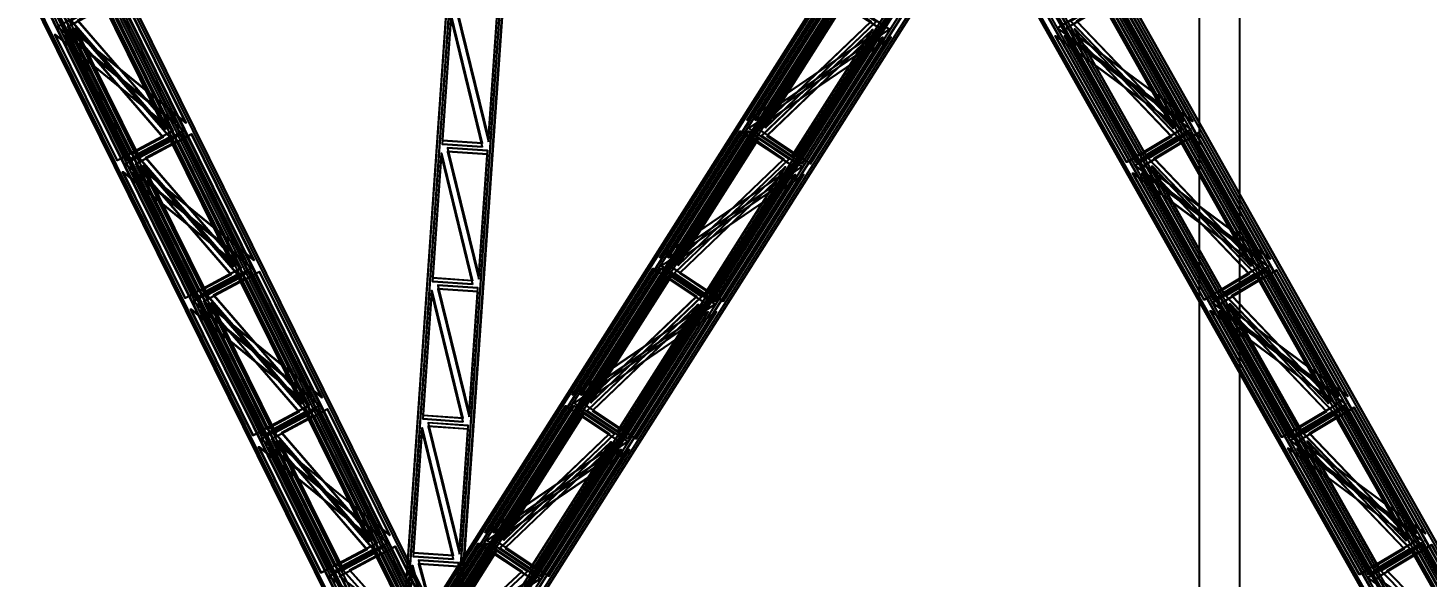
# Model space of a CAD drawing. Header units: millimetres. Extents: x -84906 to 117550, y -3000 to 338000.
# Drawn here: x -11389 to -364, y 80947 to 85275 of the extents above; entities that cross this region are included whole.
import ezdxf

# ---------------------------------------------------------------- set-up
doc = ezdxf.new("R2010")
doc.units = ezdxf.units.MM
for name, color, linetype, lineweight in [('D-STR-CORE', 7, 'Continuous', 25), ('D-STR-DIM', 7, 'Continuous', 13), ('D-STR-STRC', 7, 'Continuous', 25)]:
    doc.layers.add(name, color=color, linetype=linetype, lineweight=lineweight)
doc.styles.add('OpenSansCondensed-Light', font='OpenSansCondensed-Light.ttf')
doc.styles.add('TOWER_UNICODE', font='Arial Unicode.ttf')
doc.dimstyles.new('EZDXF', dxfattribs={"dimtxt": 0.25, "dimasz": 0.175, "dimexe": 0.375, "dimexo": 0.125, "dimgap": 0.1, "dimtad": 1, "dimlfac": 100, "dimzin": 12, "dimdsep": 46, "dimtxsty": 'OpenSansCondensed-Light', "dimblk": 'ARCHTICK', "dimcen": 2.5, "dimazin": 3, "dimtfac": 0.5, "dimtmove": 2, "dimatfit": 3})

# ---------------------------------------------------------------- blocks, each defined once
blk = doc.blocks.new('_ARCHTICK')
at = {"color": 0, "linetype": 'BYBLOCK', "const_width": 0.15}
blk.add_lwpolyline([(-0.5, -0.5), (0.5, 0.5)], dxfattribs=at)

msp = doc.modelspace()

# ---------------------------------------------------------------- linework, layer by layer
at = {"layer": 'D-STR-CORE'}
msp.add_lwpolyline([(-2160, 18300), (-1840, 18300), (-1840, 224550), (-2160, 224550)], close=True, dxfattribs=at)
msp.add_lwpolyline([(-2160, 18300), (-1840, 18300), (-1840, 224550), (-2160, 224550)], close=True, dxfattribs=at)
at = {"layer": 'D-STR-STRC'}
for points in [[(-8546.5, 80174.4), (-296.5, 93174.4)], [(-8530.2, 80163.5), (-280.2, 93163.5)], [(-8477.4, 80174.4), (-227.4, 93174.4)], [(-8461.1, 80163.5), (-211.1, 93163.5)], [(229.8, 80160.9), (-7107.8, 93160.9)], [(307.1, 80160.9), (-7030.6, 93160.9)], [(-8116.1, 80086.8), (-14541.5, 93086.8)], [(-8099, 80096), (-14524.3, 93096)], [(-8058.7, 80086.8), (-14484.1, 93086.8)], [(-8041.6, 80096), (-14467, 93096)], [(-8037, 80137.1), (-14462.4, 93137.1)], [(-8019.9, 80146.2), (-14445.3, 93146.2)], [(-7949.6, 80137.1), (-14375, 93137.1)], [(-7932.5, 80146.2), (-14357.8, 93146.2)], [(-8444.6, 80114.4), (-194.6, 93114.4)], [(-8428.2, 80103.5), (-178.2, 93103.5)], [(-8399.2, 80114.4), (-149.2, 93114.4)], [(-8382.9, 80103.5), (-132.9, 93103.5)], [(134, 80095.5), (-7203.6, 93095.5)], [(150.8, 80105.6), (-7186.8, 93105.6)], [(184.7, 80095.5), (-7152.9, 93095.5)], [(201.5, 80105.6), (-7136.2, 93105.6)], [(213.1, 80150.8), (-7124.6, 93150.8)], [(290.3, 80150.8), (-7047.4, 93150.8)], [(-8469.5, 80030.4), (-7557.1, 93030.4)], [(-8469.5, 80030.4), (-7557.1, 93030.4)], [(-8469.5, 79999.8), (-7557.1, 92999.8)], [(-8469.5, 79999.8), (-7557.1, 92999.8)], [(-8449.5, 80029), (-7537.2, 93029)], [(-8449.5, 80029), (-7537.2, 93029)], [(-8449.5, 79998.4), (-7537.2, 92998.4)], [(-8449.5, 79998.4), (-7537.2, 92998.4)], [(-8050.5, 80001.6), (-7138.2, 93001.6)], [(-8050.5, 80001.6), (-7138.2, 93001.6)], [(-8050.5, 79971), (-7138.2, 92971)], [(-8050.5, 79971), (-7138.2, 92971)], [(-8030.5, 80000.2), (-7118.2, 93000.2)], [(-8030.5, 80000.2), (-7118.2, 93000.2)], [(-8030.5, 79969.6), (-7118.2, 92969.6)], [(-8030.5, 79969.6), (-7118.2, 92969.6)], [(-8567.5, 79853.8), (-14992.9, 92853.8)], [(-8550.4, 79862.9), (-14975.7, 92862.9)], [(-8480.1, 79853.8), (-14905.4, 92853.8)], [(-8463, 79862.9), (-14888.3, 92862.9)], [(-8458.4, 79904), (-14883.7, 92904)], [(-8441.3, 79913.2), (-14866.6, 92913.2)], [(-8401, 79904), (-14826.3, 92904)], [(-8383.9, 79913.2), (-14809.2, 92913.2)], [(-8117.1, 79896.5), (132.9, 92896.5)], [(-8100.8, 79885.6), (149.2, 92885.6)], [(-8071.8, 79896.5), (178.2, 92896.5)], [(-8055.4, 79885.6), (194.6, 92885.6)], [(-8038.9, 79836.5), (211.1, 92836.5)], [(-7969.8, 79836.5), (280.2, 92836.5)], [(-307.1, 79839.1), (-7644.7, 92839.1)], [(-290.3, 79849.2), (-7627.9, 92849.2)], [(-229.8, 79839.1), (-7567.5, 92839.1)], [(-213.1, 79849.2), (-7550.7, 92849.2)], [(-201.5, 79894.4), (-7539.2, 92894.4)], [(-184.7, 79904.5), (-7522.4, 92904.5)], [(-150.8, 79894.4), (-7488.5, 92894.4)], [(-134, 79904.5), (-7471.7, 92904.5)], [(-8022.6, 79825.6), (227.4, 92825.6)], [(-7953.5, 79825.6), (296.5, 92825.6)]]:
    msp.add_lwpolyline(points, dxfattribs=at)
for points in [[(-8546.5, 80174.4), (-8022.6, 79825.6), (227.4, 92825.6), (-296.5, 93174.4)], [(-8543.1, 80174.4), (-8019.1, 79825.6), (230.9, 92825.6), (-293.1, 93174.4)], [(-8480.9, 80174.4), (-7956.9, 79825.6), (293.1, 92825.6), (-230.9, 93174.4)], [(-8477.4, 80174.4), (-7953.5, 79825.6), (296.5, 92825.6), (-227.4, 93174.4)], [(229.8, 80160.9), (-307.1, 79839.1), (-7644.7, 92839.1), (-7107.8, 93160.9)], [(233.7, 80160.9), (-303.2, 79839.1), (-7640.9, 92839.1), (-7104, 93160.9)], [(303.2, 80160.9), (-233.7, 79839.1), (-7571.4, 92839.1), (-7034.5, 93160.9)], [(307.1, 80160.9), (-229.8, 79839.1), (-7567.5, 92839.1), (-7030.6, 93160.9)], [(-8019.9, 80146.2), (-8567.5, 79853.8), (-14992.9, 92853.8), (-14445.3, 93146.2)], [(-8015.5, 80146.2), (-8563.1, 79853.8), (-14988.5, 92853.8), (-14440.9, 93146.2)], [(-7936.9, 80146.2), (-8484.5, 79853.8), (-14909.8, 92853.8), (-14362.2, 93146.2)], [(-7932.5, 80146.2), (-8480.1, 79853.8), (-14905.4, 92853.8), (-14357.8, 93146.2)], [(-8099, 80096), (-8458.4, 79904), (-14883.7, 92904), (-14524.3, 93096)], [(-8094.6, 80096), (-8454, 79904), (-14879.3, 92904), (-14520, 93096)], [(-8046, 80096), (-8405.4, 79904), (-14830.7, 92904), (-14471.4, 93096)], [(-8041.6, 80096), (-8401, 79904), (-14826.3, 92904), (-14467, 93096)], [(-8444.6, 80114.4), (-8100.8, 79885.6), (149.2, 92885.6), (-194.6, 93114.4)], [(-8441.1, 80114.4), (-8097.3, 79885.6), (152.7, 92885.6), (-191.1, 93114.4)], [(-8402.7, 80114.4), (-8058.9, 79885.6), (191.1, 92885.6), (-152.7, 93114.4)], [(-8399.2, 80114.4), (-8055.4, 79885.6), (194.6, 92885.6), (-149.2, 93114.4)], [(150.8, 80105.6), (-201.5, 79894.4), (-7539.2, 92894.4), (-7186.8, 93105.6)], [(154.7, 80105.6), (-197.6, 79894.4), (-7535.3, 92894.4), (-7183, 93105.6)], [(197.6, 80105.6), (-154.7, 79894.4), (-7492.4, 92894.4), (-7140, 93105.6)], [(201.5, 80105.6), (-150.8, 79894.4), (-7488.5, 92894.4), (-7136.2, 93105.6)], [(-8030.5, 80000.2), (-8469.5, 80030.4), (-7557.1, 93030.4), (-7118.2, 93000.2)], [(-8030.5, 80000.2), (-8469.5, 80030.4), (-7557.1, 93030.4), (-7118.2, 93000.2)], [(-8030.5, 79998), (-8469.5, 80028.2), (-7557.1, 93028.2), (-7118.2, 92998)], [(-8030.5, 79998), (-8469.5, 80028.2), (-7557.1, 93028.2), (-7118.2, 92998)], [(-8030.5, 79971.8), (-8469.5, 80002), (-7557.1, 93002), (-7118.2, 92971.8)], [(-8030.5, 79971.8), (-8469.5, 80002), (-7557.1, 93002), (-7118.2, 92971.8)], [(-8030.5, 79969.6), (-8469.5, 79999.8), (-7557.1, 92999.8), (-7118.2, 92969.6)], [(-8030.5, 79969.6), (-8469.5, 79999.8), (-7557.1, 92999.8), (-7118.2, 92969.6)], [(-10227.8, 84525.8), (-10719.3, 85520.2), (-11159.9, 85284.8)], [(-10223.4, 84525.8), (-10714.9, 85520.2), (-11155.5, 85284.8)], [(-10144.7, 84525.8), (-10636.2, 85520.2), (-11076.9, 85284.8)], [(-10140.4, 84525.8), (-10631.9, 85520.2), (-11072.5, 85284.8)], [(-10306.9, 84475.5), (-10798.4, 85469.9), (-11050.8, 85335.1)], [(-10302.5, 84475.5), (-10794, 85469.9), (-11046.4, 85335.1)], [(-10253.9, 84475.5), (-10745.4, 85469.9), (-10997.8, 85335.1)], [(-10249.5, 84475.5), (-10741, 85469.9), (-10993.4, 85335.1)], [(-5725.2, 84546.7), (-5090.9, 85546.2), (-4669.3, 85265.5)], [(-5721.7, 84546.7), (-5087.5, 85546.2), (-4665.8, 85265.5)], [(-5659.6, 84546.7), (-5025.3, 85546.2), (-4603.6, 85265.5)], [(-5656.1, 84546.7), (-5021.8, 85546.2), (-4600.2, 85265.5)], [(-5623.3, 84486.8), (-4989, 85486.3), (-4747.5, 85325.5)], [(-5619.8, 84486.8), (-4985.5, 85486.3), (-4744, 85325.5)], [(-5581.4, 84486.8), (-4947.1, 85486.3), (-4705.6, 85325.5)], [(-5577.9, 84486.8), (-4943.6, 85486.3), (-4702.1, 85325.5)], [(-2285, 84536.8), (-2847.7, 85533.7), (-3279.7, 85274.7)], [(-2281.1, 84536.8), (-2843.8, 85533.7), (-3275.8, 85274.7)], [(-2211.6, 84536.8), (-2774.3, 85533.7), (-3206.3, 85274.7)], [(-2207.8, 84536.8), (-2770.5, 85533.7), (-3202.5, 85274.7)], [(-2364, 84481.5), (-2926.7, 85478.4), (-3174.1, 85330)], [(-2360.1, 84481.5), (-2922.8, 85478.4), (-3170.3, 85330)], [(-2317.2, 84481.5), (-2879.9, 85478.4), (-3127.3, 85330)], [(-2313.3, 84481.5), (-2876, 85478.4), (-3123.5, 85330)], [(-7809.3, 84366.5), (-8123.6, 84388.1), (-8054.5, 85372.7)], [(-7809.3, 84366.5), (-8123.6, 84388.1), (-8054.5, 85372.7)], [(-7809.3, 84364.3), (-8123.6, 84385.9), (-8054.5, 85370.5)], [(-7809.3, 84364.3), (-8123.6, 84385.9), (-8054.5, 85370.5)], [(-7809.3, 84338.2), (-8123.6, 84359.8), (-8054.5, 85344.3)], [(-7809.3, 84338.2), (-8123.6, 84359.8), (-8054.5, 85344.3)], [(-7809.3, 84335.9), (-8123.6, 84357.6), (-8054.5, 85342.1)], [(-7809.3, 84335.9), (-8123.6, 84357.6), (-8054.5, 85342.1)], [(-7761.3, 84407.9), (-7692.2, 85392.4), (-8006.4, 85414.1)], [(-7761.3, 84407.9), (-7692.2, 85392.4), (-8006.4, 85414.1)], [(-7761.3, 84405.7), (-7692.2, 85390.2), (-8006.4, 85411.8)], [(-7761.3, 84405.7), (-7692.2, 85390.2), (-8006.4, 85411.8)], [(-7761.3, 84379.5), (-7692.2, 85364.1), (-8006.4, 85385.7)], [(-7761.3, 84379.5), (-7692.2, 85364.1), (-8006.4, 85385.7)], [(-7761.3, 84377.3), (-7692.2, 85361.9), (-8006.4, 85383.5)], [(-7761.3, 84377.3), (-7692.2, 85361.9), (-8006.4, 85383.5)], [(-10246.5, 84465.2), (-10687.2, 84229.8), (-11178.6, 85224.2)], [(-10242.1, 84465.2), (-10682.8, 84229.8), (-11174.3, 85224.2)], [(-10163.5, 84465.2), (-10604.1, 84229.8), (-11095.6, 85224.2)], [(-10159.1, 84465.2), (-10599.7, 84229.8), (-11091.2, 85224.2)], [(-10325.6, 84414.9), (-10578, 84280.1), (-11069.5, 85274.5)], [(-10321.2, 84414.9), (-10573.6, 84280.1), (-11065.1, 85274.5)], [(-10272.6, 84414.9), (-10525, 84280.1), (-11016.5, 85274.5)], [(-10268.2, 84414.9), (-10520.6, 84280.1), (-11012.1, 85274.5)], [(-5610.4, 84424.5), (-5368.9, 84263.7), (-4734.6, 85263.2)], [(-5606.9, 84424.5), (-5365.4, 84263.7), (-4731.1, 85263.2)], [(-5568.5, 84424.5), (-5327, 84263.7), (-4692.7, 85263.2)], [(-5565, 84424.5), (-5323.5, 84263.7), (-4689.2, 85263.2)], [(-2379.8, 84420), (-2627.3, 84271.6), (-3189.9, 85268.5)], [(-2375.9, 84420), (-2623.4, 84271.6), (-3186.1, 85268.5)], [(-2333, 84420), (-2580.4, 84271.6), (-3143.1, 85268.5)], [(-2329.1, 84420), (-2576.6, 84271.6), (-3139.3, 85268.5)], [(-5712.3, 84484.5), (-5290.7, 84203.8), (-4656.4, 85203.3)], [(-5708.9, 84484.5), (-5287.2, 84203.8), (-4652.9, 85203.3)], [(-5646.7, 84484.5), (-5225, 84203.8), (-4590.8, 85203.3)], [(-5643.2, 84484.5), (-5221.6, 84203.8), (-4587.3, 85203.3)], [(-2300.8, 84475.3), (-2732.8, 84216.3), (-3295.5, 85213.2)], [(-2296.9, 84475.3), (-2728.9, 84216.3), (-3291.6, 85213.2)], [(-2227.4, 84475.3), (-2659.4, 84216.3), (-3222.1, 85213.2)], [(-2223.6, 84475.3), (-2655.6, 84216.3), (-3218.3, 85213.2)], [(-6412.7, 83463.4), (-5778.4, 84462.9), (-5356.8, 84182.2)], [(-6409.2, 83463.4), (-5775, 84462.9), (-5353.3, 84182.2)], [(-6347.1, 83463.4), (-5712.8, 84462.9), (-5291.1, 84182.2)], [(-6343.6, 83463.4), (-5709.3, 84462.9), (-5287.7, 84182.2)], [(-1673.5, 83453.4), (-2236.2, 84450.3), (-2668.2, 84191.4)], [(-1669.7, 83453.4), (-2232.3, 84450.3), (-2664.4, 84191.4)], [(-1600.2, 83453.4), (-2162.8, 84450.3), (-2594.9, 84191.4)], [(-1596.3, 83453.4), (-2159, 84450.3), (-2591, 84191.4)], [(-9692.3, 83442.4), (-10183.8, 84436.8), (-10624.5, 84201.5)], [(-9688, 83442.4), (-10179.5, 84436.8), (-10620.1, 84201.5)], [(-9609.3, 83442.4), (-10100.8, 84436.8), (-10541.4, 84201.5)], [(-9604.9, 83442.4), (-10096.4, 84436.8), (-10537.1, 84201.5)], [(-9771.4, 83392.2), (-10262.9, 84386.6), (-10515.3, 84251.7)], [(-9767.1, 83392.2), (-10258.5, 84386.6), (-10511, 84251.7)], [(-9718.4, 83392.2), (-10209.9, 84386.6), (-10462.3, 84251.7)], [(-9714.1, 83392.2), (-10205.6, 84386.6), (-10458, 84251.7)], [(-6310.8, 83403.4), (-5676.5, 84402.9), (-5435, 84242.2)], [(-6307.3, 83403.4), (-5673, 84402.9), (-5431.5, 84242.2)], [(-6268.9, 83403.4), (-5634.6, 84402.9), (-5393.1, 84242.2)], [(-6265.4, 83403.4), (-5631.1, 84402.9), (-5389.6, 84242.2)], [(-1752.5, 83398.1), (-2315.2, 84395), (-2562.7, 84246.7)], [(-1748.7, 83398.1), (-2311.3, 84395), (-2558.8, 84246.7)], [(-1705.7, 83398.1), (-2268.4, 84395), (-2515.9, 84246.7)], [(-1701.8, 83398.1), (-2264.5, 84395), (-2512, 84246.7)], [(-7885.3, 83283.2), (-8199.6, 83304.8), (-8130.5, 84289.4)], [(-7885.3, 83283.2), (-8199.6, 83304.8), (-8130.5, 84289.4)], [(-7885.3, 83281), (-8199.6, 83302.6), (-8130.5, 84287.1)], [(-7885.3, 83281), (-8199.6, 83302.6), (-8130.5, 84287.1)], [(-7885.3, 83254.8), (-8199.6, 83276.5), (-8130.5, 84261)], [(-7885.3, 83254.8), (-8199.6, 83276.5), (-8130.5, 84261)], [(-7885.3, 83252.6), (-8199.6, 83274.2), (-8130.5, 84258.8)], [(-7885.3, 83252.6), (-8199.6, 83274.2), (-8130.5, 84258.8)], [(-7837.3, 83324.6), (-7768.2, 84309.1), (-8082.5, 84330.7)], [(-7837.3, 83324.6), (-7768.2, 84309.1), (-8082.5, 84330.7)], [(-7837.3, 83322.3), (-7768.2, 84306.9), (-8082.5, 84328.5)], [(-7837.3, 83322.3), (-7768.2, 84306.9), (-8082.5, 84328.5)], [(-7837.3, 83296.2), (-7768.2, 84280.7), (-8082.5, 84302.4)], [(-7837.3, 83296.2), (-7768.2, 84280.7), (-8082.5, 84302.4)], [(-7837.3, 83294), (-7768.2, 84278.5), (-8082.5, 84300.1)], [(-7837.3, 83294), (-7768.2, 84278.5), (-8082.5, 84300.1)], [(-9711.1, 83381.9), (-10151.7, 83146.5), (-10643.2, 84140.9)], [(-9706.7, 83381.9), (-10147.3, 83146.5), (-10638.8, 84140.9)], [(-9628, 83381.9), (-10068.7, 83146.5), (-10560.1, 84140.9)], [(-9623.6, 83381.9), (-10064.3, 83146.5), (-10555.8, 84140.9)], [(-9790.2, 83331.6), (-10042.6, 83196.8), (-10534.1, 84191.2)], [(-9785.8, 83331.6), (-10038.2, 83196.8), (-10529.7, 84191.2)], [(-9737.2, 83331.6), (-9989.6, 83196.8), (-10481.1, 84191.2)], [(-9732.8, 83331.6), (-9985.2, 83196.8), (-10476.7, 84191.2)], [(-6399.8, 83401.1), (-5978.2, 83120.5), (-5343.9, 84120)], [(-6396.4, 83401.1), (-5974.7, 83120.5), (-5340.4, 84120)], [(-6334.2, 83401.1), (-5912.5, 83120.5), (-5278.3, 84120)], [(-6330.7, 83401.1), (-5909.1, 83120.5), (-5274.8, 84120)], [(-6297.9, 83341.2), (-6056.4, 83180.4), (-5422.1, 84179.9)], [(-6294.4, 83341.2), (-6052.9, 83180.4), (-5418.6, 84179.9)], [(-6256, 83341.2), (-6014.5, 83180.4), (-5380.2, 84179.9)], [(-6252.5, 83341.2), (-6011, 83180.4), (-5376.7, 84179.9)], [(-1689.3, 83391.9), (-2121.3, 83133), (-2684, 84129.9)], [(-1685.5, 83391.9), (-2117.5, 83133), (-2680.2, 84129.9)], [(-1616, 83391.9), (-2048, 83133), (-2610.7, 84129.9)], [(-1612.1, 83391.9), (-2044.1, 83133), (-2606.8, 84129.9)], [(-1768.3, 83336.6), (-2015.8, 83188.3), (-2578.5, 84185.2)], [(-1764.5, 83336.6), (-2011.9, 83188.3), (-2574.6, 84185.2)], [(-1721.5, 83336.6), (-1969, 83188.3), (-2531.6, 84185.2)], [(-1717.6, 83336.6), (-1965.1, 83188.3), (-2527.8, 84185.2)], [(-9156.9, 82359.1), (-9648.4, 83353.5), (-10089, 83118.1)], [(-9152.5, 82359.1), (-9644, 83353.5), (-10084.7, 83118.1)], [(-9073.8, 82359.1), (-9565.3, 83353.5), (-10006, 83118.1)], [(-9069.5, 82359.1), (-9561, 83353.5), (-10001.6, 83118.1)], [(-7100.2, 82380), (-6465.9, 83379.5), (-6044.3, 83098.9)], [(-7096.7, 82380), (-6462.5, 83379.5), (-6040.8, 83098.9)], [(-7034.6, 82380), (-6400.3, 83379.5), (-5978.6, 83098.9)], [(-7031.1, 82380), (-6396.8, 83379.5), (-5975.2, 83098.9)], [(-1062, 82370.1), (-1624.7, 83367), (-2056.7, 83108.1)], [(-1058.2, 82370.1), (-1620.9, 83367), (-2052.9, 83108.1)], [(-988.7, 82370.1), (-1551.4, 83367), (-1983.4, 83108.1)], [(-984.8, 82370.1), (-1547.5, 83367), (-1979.5, 83108.1)], [(-9236, 82308.8), (-9727.5, 83303.2), (-9979.9, 83168.4)], [(-9231.6, 82308.8), (-9723.1, 83303.2), (-9975.5, 83168.4)], [(-9183, 82308.8), (-9674.5, 83303.2), (-9926.9, 83168.4)], [(-9178.6, 82308.8), (-9670.1, 83303.2), (-9922.5, 83168.4)], [(-7913.4, 82241.2), (-7844.3, 83225.8), (-8158.5, 83247.4)], [(-7913.4, 82241.2), (-7844.3, 83225.8), (-8158.5, 83247.4)], [(-7913.4, 82239), (-7844.3, 83223.5), (-8158.5, 83245.2)], [(-7913.4, 82239), (-7844.3, 83223.5), (-8158.5, 83245.2)], [(-6998.3, 82320.1), (-6364, 83319.6), (-6122.5, 83158.8)], [(-6994.8, 82320.1), (-6360.5, 83319.6), (-6119, 83158.8)], [(-6956.4, 82320.1), (-6322.1, 83319.6), (-6080.6, 83158.8)], [(-6952.9, 82320.1), (-6318.6, 83319.6), (-6077.1, 83158.8)], [(-1141, 82314.8), (-1703.7, 83311.7), (-1951.2, 83163.4)], [(-1137.2, 82314.8), (-1699.9, 83311.7), (-1947.3, 83163.4)], [(-1094.2, 82314.8), (-1656.9, 83311.7), (-1904.4, 83163.4)], [(-1090.4, 82314.8), (-1653.1, 83311.7), (-1900.5, 83163.4)], [(-7961.4, 82199.9), (-8275.6, 82221.5), (-8206.5, 83206)], [(-7961.4, 82199.9), (-8275.6, 82221.5), (-8206.5, 83206)], [(-7961.4, 82197.6), (-8275.6, 82219.3), (-8206.5, 83203.8)], [(-7961.4, 82197.6), (-8275.6, 82219.3), (-8206.5, 83203.8)], [(-7961.4, 82171.5), (-8275.6, 82193.1), (-8206.5, 83177.7)], [(-7961.4, 82171.5), (-8275.6, 82193.1), (-8206.5, 83177.7)], [(-7961.4, 82169.3), (-8275.6, 82190.9), (-8206.5, 83175.4)], [(-7961.4, 82169.3), (-8275.6, 82190.9), (-8206.5, 83175.4)], [(-7913.4, 82212.9), (-7844.3, 83197.4), (-8158.5, 83219)], [(-7913.4, 82212.9), (-7844.3, 83197.4), (-8158.5, 83219)], [(-7913.4, 82210.6), (-7844.3, 83195.2), (-8158.5, 83216.8)], [(-7913.4, 82210.6), (-7844.3, 83195.2), (-8158.5, 83216.8)], [(-9175.6, 82298.5), (-9616.3, 82063.2), (-10107.7, 83057.6)], [(-9171.2, 82298.5), (-9611.9, 82063.2), (-10103.4, 83057.6)], [(-9092.6, 82298.5), (-9533.2, 82063.2), (-10024.7, 83057.6)], [(-9088.2, 82298.5), (-9528.8, 82063.2), (-10020.3, 83057.6)], [(-9254.7, 82248.3), (-9507.1, 82113.4), (-9998.6, 83107.8)], [(-9250.3, 82248.3), (-9502.8, 82113.4), (-9994.2, 83107.8)], [(-9201.7, 82248.3), (-9454.1, 82113.4), (-9945.6, 83107.8)], [(-9197.3, 82248.3), (-9449.8, 82113.4), (-9941.2, 83107.8)], [(-7087.3, 82317.8), (-6665.7, 82037.1), (-6031.4, 83036.6)], [(-7083.9, 82317.8), (-6662.2, 82037.1), (-6027.9, 83036.6)], [(-7021.7, 82317.8), (-6600, 82037.1), (-5965.8, 83036.6)], [(-7018.2, 82317.8), (-6596.6, 82037.1), (-5962.3, 83036.6)], [(-6985.4, 82257.8), (-6743.9, 82097.1), (-6109.6, 83096.6)], [(-6981.9, 82257.8), (-6740.4, 82097.1), (-6106.1, 83096.6)], [(-6943.5, 82257.8), (-6702, 82097.1), (-6067.7, 83096.6)], [(-6940, 82257.8), (-6698.5, 82097.1), (-6064.2, 83096.6)], [(-1077.8, 82308.6), (-1509.9, 82049.7), (-2072.5, 83046.6)], [(-1074, 82308.6), (-1506, 82049.7), (-2068.7, 83046.6)], [(-1004.5, 82308.6), (-1436.5, 82049.7), (-1999.2, 83046.6)], [(-1000.6, 82308.6), (-1432.6, 82049.7), (-1995.3, 83046.6)], [(-1156.8, 82253.3), (-1404.3, 82105), (-1967, 83101.9)], [(-1153, 82253.3), (-1400.4, 82105), (-1963.1, 83101.9)], [(-1110, 82253.3), (-1357.5, 82105), (-1920.2, 83101.9)], [(-1106.2, 82253.3), (-1353.6, 82105), (-1916.3, 83101.9)], [(-8621.4, 81275.8), (-9112.9, 82270.2), (-9553.6, 82034.8)], [(-8617.1, 81275.8), (-9108.6, 82270.2), (-9549.2, 82034.8)], [(-8538.4, 81275.8), (-9029.9, 82270.2), (-9470.5, 82034.8)], [(-8534, 81275.8), (-9025.5, 82270.2), (-9466.2, 82034.8)], [(-7787.7, 81296.7), (-7153.4, 82296.2), (-6731.8, 82015.5)], [(-7784.2, 81296.7), (-7150, 82296.2), (-6728.3, 82015.5)], [(-7722.1, 81296.7), (-7087.8, 82296.2), (-6666.1, 82015.5)], [(-7718.6, 81296.7), (-7084.3, 82296.2), (-6662.7, 82015.5)], [(-450.6, 81286.8), (-1013.3, 82283.7), (-1445.3, 82024.7)], [(-446.7, 81286.8), (-1009.4, 82283.7), (-1441.4, 82024.7)], [(-377.2, 81286.8), (-939.9, 82283.7), (-1371.9, 82024.7)], [(-373.4, 81286.8), (-936, 82283.7), (-1368.1, 82024.7)], [(-8700.5, 81225.5), (-9192, 82219.9), (-9444.4, 82085.1)], [(-8696.2, 81225.5), (-9187.7, 82219.9), (-9440.1, 82085.1)], [(-8647.5, 81225.5), (-9139, 82219.9), (-9391.4, 82085.1)], [(-8643.2, 81225.5), (-9134.7, 82219.9), (-9387.1, 82085.1)], [(-7989.4, 81157.9), (-7920.3, 82142.4), (-8234.5, 82164.1)], [(-7989.4, 81157.9), (-7920.3, 82142.4), (-8234.5, 82164.1)], [(-7989.4, 81155.7), (-7920.3, 82140.2), (-8234.5, 82161.8)], [(-7989.4, 81155.7), (-7920.3, 82140.2), (-8234.5, 82161.8)], [(-7989.4, 81129.5), (-7920.3, 82114.1), (-8234.5, 82135.7)], [(-7989.4, 81129.5), (-7920.3, 82114.1), (-8234.5, 82135.7)], [(-7685.8, 81236.8), (-7051.5, 82236.3), (-6810, 82075.5)], [(-7682.3, 81236.8), (-7048, 82236.3), (-6806.5, 82075.5)], [(-7643.9, 81236.8), (-7009.6, 82236.3), (-6768.1, 82075.5)], [(-7640.4, 81236.8), (-7006.1, 82236.3), (-6764.6, 82075.5)], [(-529.6, 81231.5), (-1092.3, 82228.4), (-1339.7, 82080)], [(-525.7, 81231.5), (-1088.4, 82228.4), (-1335.9, 82080)], [(-482.8, 81231.5), (-1045.4, 82228.4), (-1292.9, 82080)], [(-478.9, 81231.5), (-1041.6, 82228.4), (-1289, 82080)], [(-8037.4, 81116.5), (-8351.6, 81138.1), (-8282.5, 82122.7)], [(-8037.4, 81116.5), (-8351.6, 81138.1), (-8282.5, 82122.7)], [(-8037.4, 81114.3), (-8351.6, 81135.9), (-8282.5, 82120.5)], [(-8037.4, 81114.3), (-8351.6, 81135.9), (-8282.5, 82120.5)], [(-8037.4, 81088.2), (-8351.6, 81109.8), (-8282.5, 82094.3)], [(-8037.4, 81088.2), (-8351.6, 81109.8), (-8282.5, 82094.3)], [(-8037.4, 81085.9), (-8351.6, 81107.6), (-8282.5, 82092.1)], [(-8037.4, 81085.9), (-8351.6, 81107.6), (-8282.5, 82092.1)], [(-7989.4, 81127.3), (-7920.3, 82111.9), (-8234.5, 82133.5)], [(-7989.4, 81127.3), (-7920.3, 82111.9), (-8234.5, 82133.5)], [(-8640.2, 81215.2), (-9080.8, 80979.8), (-9572.3, 81974.2)], [(-8635.8, 81215.2), (-9076.4, 80979.8), (-9567.9, 81974.2)], [(-8557.1, 81215.2), (-8997.8, 80979.8), (-9489.3, 81974.2)], [(-8552.8, 81215.2), (-8993.4, 80979.8), (-9484.9, 81974.2)], [(-8719.3, 81164.9), (-8971.7, 81030.1), (-9463.2, 82024.5)], [(-8714.9, 81164.9), (-8967.3, 81030.1), (-9458.8, 82024.5)], [(-8666.3, 81164.9), (-8918.7, 81030.1), (-9410.2, 82024.5)], [(-8661.9, 81164.9), (-8914.3, 81030.1), (-9405.8, 82024.5)], [(-7774.8, 81234.5), (-7353.2, 80953.8), (-6718.9, 81953.3)], [(-7771.4, 81234.5), (-7349.7, 80953.8), (-6715.4, 81953.3)], [(-7709.2, 81234.5), (-7287.5, 80953.8), (-6653.3, 81953.3)], [(-7705.7, 81234.5), (-7284.1, 80953.8), (-6649.8, 81953.3)], [(-7672.9, 81174.5), (-7431.4, 81013.7), (-6797.1, 82013.2)], [(-7669.4, 81174.5), (-7427.9, 81013.7), (-6793.6, 82013.2)], [(-7631, 81174.5), (-7389.5, 81013.7), (-6755.2, 82013.2)], [(-7627.5, 81174.5), (-7386, 81013.7), (-6751.7, 82013.2)], [(-466.4, 81225.3), (-898.4, 80966.3), (-1461.1, 81963.2)], [(-462.5, 81225.3), (-894.5, 80966.3), (-1457.2, 81963.2)], [(-393, 81225.3), (-825, 80966.3), (-1387.7, 81963.2)], [(-389.1, 81225.3), (-821.2, 80966.3), (-1383.8, 81963.2)], [(-545.4, 81170), (-792.8, 81021.6), (-1355.5, 82018.5)], [(-541.5, 81170), (-789, 81021.6), (-1351.7, 82018.5)], [(-498.6, 81170), (-746, 81021.6), (-1308.7, 82018.5)], [(-494.7, 81170), (-742.2, 81021.6), (-1304.8, 82018.5)], [(-8117.9, 80256.9), (-8577.5, 81186.8), (-9018.1, 80951.5)], [(-8113.5, 80256.9), (-8573.1, 81186.8), (-9013.8, 80951.5)], [(-8034.8, 80256.9), (-8494.4, 81186.8), (-8935.1, 80951.5)], [(-8030.5, 80256.9), (-8490.1, 81186.8), (-8930.7, 80951.5)], [(-8436.6, 80274.2), (-7840.9, 81212.9), (-7419.3, 80932.2)], [(-8433.2, 80274.2), (-7837.5, 81212.9), (-7415.8, 80932.2)], [(-8371, 80274.2), (-7775.3, 81212.9), (-7353.6, 80932.2)], [(-8367.5, 80274.2), (-7771.8, 81212.9), (-7350.2, 80932.2)], [(-8334.7, 80214.2), (-7739, 81152.9), (-7497.5, 80992.2)], [(-8331.2, 80214.2), (-7735.5, 81152.9), (-7494, 80992.2)], [(-8292.8, 80214.2), (-7697.1, 81152.9), (-7455.6, 80992.2)], [(-8289.3, 80214.2), (-7693.6, 81152.9), (-7452.1, 80992.2)], [(125.5, 80266.1), (-401.8, 81200.3), (-833.8, 80941.4)], [(129.4, 80266.1), (-397.9, 81200.3), (-829.9, 80941.4)], [(198.9, 80266.1), (-328.4, 81200.3), (-760.4, 80941.4)], [(202.7, 80266.1), (-324.6, 81200.3), (-756.6, 80941.4)], [(46.5, 80210.8), (-480.8, 81145), (-728.3, 80996.7)], [(50.4, 80210.8), (-476.9, 81145), (-724.4, 80996.7)], [(93.3, 80210.8), (-434, 81145), (-681.4, 80996.7)], [(97.2, 80210.8), (-430.1, 81145), (-677.6, 80996.7)], [(-8197, 80206.7), (-8656.6, 81136.6), (-8909, 81001.7)], [(-8192.6, 80206.7), (-8652.2, 81136.6), (-8904.6, 81001.7)], [(-8144, 80206.7), (-8603.6, 81136.6), (-8856, 81001.7)], [(-8139.6, 80206.7), (-8599.2, 81136.6), (-8851.6, 81001.7)], [(-8108.4, 80104.8), (-8422.6, 80126.4), (-8358.6, 81039.4)], [(-8108.4, 80104.8), (-8422.6, 80126.4), (-8358.6, 81039.4)], [(-8108.4, 80102.6), (-8422.6, 80124.2), (-8358.6, 81037.1)], [(-8108.4, 80102.6), (-8422.6, 80124.2), (-8358.6, 81037.1)], [(-8060.4, 80146.2), (-7996.3, 81059.1), (-8310.6, 81080.7)], [(-8060.4, 80146.2), (-7996.3, 81059.1), (-8310.6, 81080.7)], [(-8060.4, 80144), (-7996.3, 81056.9), (-8310.6, 81078.5)], [(-8060.4, 80144), (-7996.3, 81056.9), (-8310.6, 81078.5)], [(-8060.4, 80117.8), (-7996.3, 81030.7), (-8310.6, 81052.4)], [(-8060.4, 80117.8), (-7996.3, 81030.7), (-8310.6, 81052.4)], [(-8060.4, 80115.6), (-7996.3, 81028.5), (-8310.6, 81050.1)], [(-8060.4, 80115.6), (-7996.3, 81028.5), (-8310.6, 81050.1)], [(-8108.4, 80076.5), (-8422.6, 80098.1), (-8358.6, 81011)], [(-8108.4, 80076.5), (-8422.6, 80098.1), (-8358.6, 81011)], [(-8108.4, 80074.2), (-8422.6, 80095.9), (-8358.6, 81008.8)], [(-8108.4, 80074.2), (-8422.6, 80095.9), (-8358.6, 81008.8)]]:
    msp.add_lwpolyline(points, close=True, dxfattribs=at)

# ---------------------------------------------------------------- dimensions: what is measured, and where the dimension line sits
at = {"layer": 'D-STR-DIM'}
msp.add_linear_dim(base=(-79000, 0), p1=(0, 0), p2=(0, 333000), angle=90, dimstyle='EZDXF', override={"dimtxt": 4200, "dimasz": 1875, "dimexe": 1050, "dimexo": 900, "dimgap": 1050, "dimtad": 1, "dimdec": 0, "dimlfac": 1, "dimlunit": 2, "dimtxsty": 'TOWER_UNICODE', "dimclrd": 7, "dimclre": 7, "dimclrt": 7}, dxfattribs=at).render()

doc.saveas('drawing.dxf')
